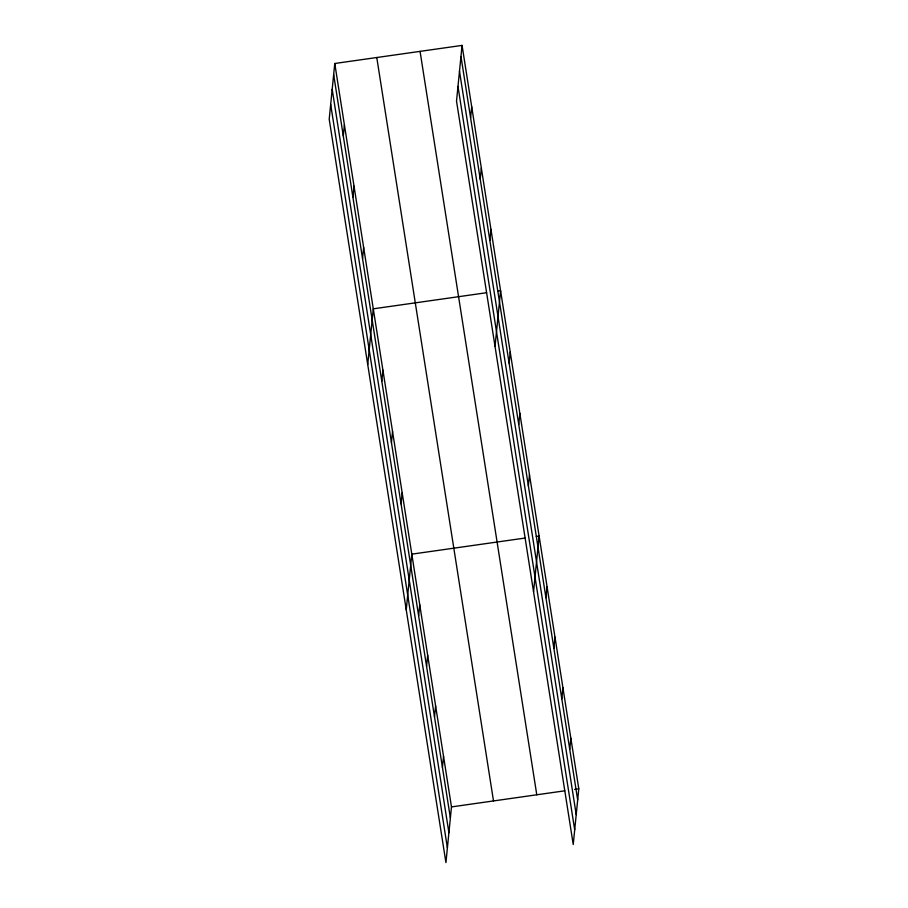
<?xml version="1.0" encoding="UTF-8"?>
<svg xmlns="http://www.w3.org/2000/svg" width="908" height="908" viewBox="0 0 908 908"><rect width="100%" height="100%" fill="white"/><g stroke="black" fill="none" stroke-linecap="round" stroke-linejoin="round"><path stroke-width="1.36" d="M334.768 63.492L329.207 119.186L445.93 862.6L451.48 806.906L334.768 63.492L462.07 45.4L578.793 788.814L573.232 844.508L456.52 101.094L462.07 45.4M343.292 135.928L344.393 124.827M352.917 197.263L354.029 186.151M362.542 258.598L363.654 247.487M367.729 364.505L373.279 308.822L486.586 292.716M381.803 381.258L382.915 370.158M391.439 442.593L392.54 431.482M401.064 503.917L402.176 492.817M406.239 609.835L411.801 554.152L525.108 538.047M418.633 615.806L419.734 604.705M470.594 117.836L471.706 106.735M426.567 666.359L427.668 655.258M480.23 179.171L481.331 168.059M434.501 716.911L435.613 705.811M489.855 240.507L490.967 229.395M442.434 767.464L443.547 756.353M495.03 346.413L500.592 290.73L497.788 291.127M509.116 363.166L510.217 352.054M518.74 424.501L519.853 413.39M528.365 485.825L529.477 474.725M533.552 591.744L539.102 536.061L536.31 536.458M545.935 597.714L547.047 586.613M553.869 648.267L554.981 637.155M561.814 698.82L562.915 687.708M569.747 749.372L570.848 738.261M451.48 806.906L564.787 790.811M574.594 789.415L578.793 788.814M460.969 56.5L577.681 799.925M459.493 71.221L576.217 814.635M457.984 86.373L574.696 829.798M420.064 51.37L536.776 794.784M376.775 57.522L493.498 800.935M333.656 74.604L450.379 818.017M332.192 89.313L448.904 832.727M330.682 104.465L447.394 847.89"/></g></svg>
